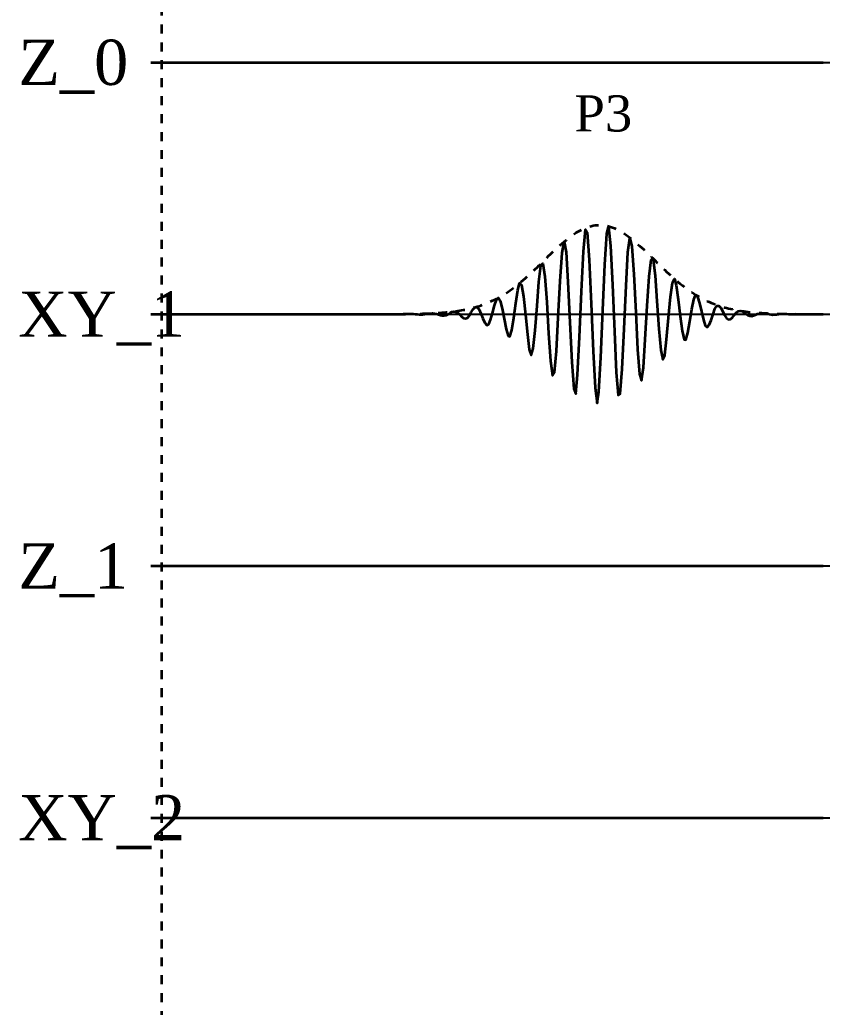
# Model space of a CAD drawing. Header units: metres. Extents: x -10 to 187, y -30 to 275.
# Drawn here: x -10.2 to 52.4, y 124.8 to 201.8 of the extents above; entities that cross this region are included whole.
import ezdxf
from ezdxf.enums import TextEntityAlignment as Align

# ---------------------------------------------------------------- set-up
doc = ezdxf.new("R2010")
doc.units = ezdxf.units.M
doc.linetypes.add('JIS_02_0.7', pattern=[1.4, 0.7, -0.7])
doc.layers.add('BASE', color=8, linetype='Continuous', lineweight=25)
doc.layers.add('WAVE', color=7, linetype='Continuous', lineweight=35)
doc.layers.add('TEXT', color=7, linetype='Continuous')
doc.styles.add('TNR', font='Times New Roman.ttf')

msp = doc.modelspace()

# ---------------------------------------------------------------- linework, layer by layer
at = {"layer": 'BASE', "linetype": 'JIS_02_0.7', "lineweight": 35, "flags": 128}
msp.add_lwpolyline([(0.861, 8.957), (0.861, 244.15)], dxfattribs=at)
at = {"layer": 'BASE', "lineweight": 25, "flags": 128}
for points in [[(0, 198.499), (0.861, 198.499)], [(0.861, 198.499), (121.412, 198.499)], [(0, 178.851), (0.861, 178.851)], [(0.861, 178.851), (121.412, 178.851)], [(0, 159.203), (0.861, 159.203)], [(0.861, 159.203), (121.412, 159.203)], [(0, 139.556), (0.861, 139.556)], [(0.861, 139.556), (121.412, 139.556)]]:
    msp.add_lwpolyline(points, dxfattribs=at)
at = {"layer": 'BASE', "lineweight": 35, "flags": 128}
for points in [[(0, 198.499), (0.861, 198.499)], [(0, 178.851), (0.861, 178.851)], [(0, 159.203), (0.861, 159.203)], [(0, 139.556), (0.861, 139.556)]]:
    msp.add_lwpolyline(points, dxfattribs=at)
at = {"layer": 'WAVE', "lineweight": 35, "flags": 128}
for points in [[(0.861, 198.499), (1.012, 198.499), (1.163, 198.499), (1.314, 198.499), (1.465, 198.499), (1.615, 198.499), (1.766, 198.499), (1.917, 198.499), (2.068, 198.499), (2.219, 198.499), (2.37, 198.499), (2.521, 198.499), (2.672, 198.499), (2.822, 198.499), (2.973, 198.499), (3.124, 198.499), (3.275, 198.499), (3.426, 198.499), (3.577, 198.499), (3.728, 198.499), (3.879, 198.499), (4.03, 198.499), (4.18, 198.499), (4.331, 198.499), (4.482, 198.499), (4.633, 198.499), (4.784, 198.499), (4.935, 198.499), (5.086, 198.499), (5.237, 198.499), (5.387, 198.499), (5.538, 198.499), (5.689, 198.499), (5.84, 198.499), (5.991, 198.499), (6.142, 198.499), (6.293, 198.499), (6.444, 198.499), (6.594, 198.499), (6.745, 198.499), (6.896, 198.499), (7.047, 198.499), (7.198, 198.499), (7.349, 198.499), (7.5, 198.499), (7.651, 198.499), (7.801, 198.499), (7.952, 198.499), (8.103, 198.499), (8.254, 198.499), (8.405, 198.499), (8.556, 198.499), (8.707, 198.499), (8.858, 198.499), (9.008, 198.499), (9.159, 198.499), (9.31, 198.499), (9.461, 198.499), (9.612, 198.499), (9.763, 198.499), (9.914, 198.499), (10.065, 198.499), (10.215, 198.499), (10.366, 198.499), (10.517, 198.499), (10.668, 198.499), (10.819, 198.499), (10.97, 198.499), (11.121, 198.499), (11.272, 198.499), (11.423, 198.499), (11.573, 198.499), (11.724, 198.499), (11.875, 198.499), (12.026, 198.499), (12.177, 198.499), (12.328, 198.499), (12.479, 198.499), (12.63, 198.499), (12.78, 198.499), (12.931, 198.499), (13.082, 198.499), (13.233, 198.499), (13.384, 198.499), (13.535, 198.499), (13.686, 198.499), (13.837, 198.499), (13.987, 198.499), (14.138, 198.499), (14.289, 198.499), (14.44, 198.499), (14.591, 198.499), (14.742, 198.499), (14.893, 198.499), (15.044, 198.499), (15.194, 198.499), (15.345, 198.499), (15.496, 198.499), (15.647, 198.499), (15.798, 198.499), (15.949, 198.499), (16.1, 198.499), (16.251, 198.499), (16.401, 198.499), (16.552, 198.499), (16.703, 198.499), (16.854, 198.499), (17.005, 198.499), (17.156, 198.499), (17.307, 198.499), (17.458, 198.499), (17.608, 198.499), (17.759, 198.499), (17.91, 198.499), (18.061, 198.499), (18.212, 198.499), (18.363, 198.499), (18.514, 198.499), (18.665, 198.499), (18.815, 198.499), (18.966, 198.499), (19.117, 198.499), (19.268, 198.499), (19.419, 198.499), (19.57, 198.499), (19.721, 198.499), (19.872, 198.499), (20.023, 198.499), (20.173, 198.499), (20.324, 198.499), (20.475, 198.499), (20.626, 198.499), (20.777, 198.499), (20.928, 198.499), (21.079, 198.499), (21.23, 198.499), (21.38, 198.499), (21.531, 198.499), (21.682, 198.499), (21.833, 198.499), (21.984, 198.499), (22.135, 198.499), (22.286, 198.499), (22.437, 198.499), (22.587, 198.499), (22.738, 198.499), (22.889, 198.499), (23.04, 198.499), (23.191, 198.499), (23.342, 198.499), (23.493, 198.499), (23.644, 198.499), (23.794, 198.499), (23.945, 198.499), (24.096, 198.499), (24.247, 198.499), (24.398, 198.499), (24.549, 198.499), (24.7, 198.499), (24.851, 198.499), (25.001, 198.499), (25.152, 198.499), (25.303, 198.499), (25.454, 198.499), (25.605, 198.499), (25.756, 198.499), (25.907, 198.499), (26.058, 198.499), (26.208, 198.499), (26.359, 198.499), (26.51, 198.499), (26.661, 198.499), (26.812, 198.499), (26.963, 198.499), (27.114, 198.499), (27.265, 198.499), (27.416, 198.499), (27.566, 198.499), (27.717, 198.499), (27.868, 198.499), (28.019, 198.499), (28.17, 198.499), (28.321, 198.499), (28.472, 198.499), (28.623, 198.499), (28.773, 198.499), (28.924, 198.499), (29.075, 198.499), (29.226, 198.499), (29.377, 198.499), (29.528, 198.499), (29.679, 198.499), (29.83, 198.499), (29.98, 198.499), (30.131, 198.499), (30.282, 198.499), (30.433, 198.499), (30.584, 198.499), (30.735, 198.499), (30.886, 198.499), (31.037, 198.499), (31.187, 198.499), (31.338, 198.499), (31.489, 198.499), (31.64, 198.499), (31.791, 198.499), (31.942, 198.499), (32.093, 198.499), (32.244, 198.499), (32.394, 198.499), (32.545, 198.499), (32.696, 198.499), (32.847, 198.499), (32.998, 198.499), (33.149, 198.499), (33.3, 198.499), (33.451, 198.499), (33.601, 198.499), (33.752, 198.499), (33.903, 198.499), (34.054, 198.499), (34.205, 198.499), (34.356, 198.499), (34.507, 198.499), (34.658, 198.499), (34.809, 198.499), (34.959, 198.499), (35.11, 198.499), (35.261, 198.499), (35.412, 198.499), (35.563, 198.499), (35.714, 198.499), (35.865, 198.499), (36.016, 198.499), (36.166, 198.499), (36.317, 198.499), (36.468, 198.499), (36.619, 198.499), (36.77, 198.499), (36.921, 198.499), (37.072, 198.499), (37.223, 198.499), (37.373, 198.499), (37.524, 198.499), (37.675, 198.499), (37.826, 198.499), (37.977, 198.499), (38.128, 198.499), (38.279, 198.499), (38.43, 198.499), (38.58, 198.499), (38.731, 198.499), (38.882, 198.499), (39.033, 198.499), (39.184, 198.499), (39.335, 198.499), (39.486, 198.499), (39.637, 198.499), (39.787, 198.499), (39.938, 198.499), (40.089, 198.499), (40.24, 198.499), (40.391, 198.499), (40.542, 198.499), (40.693, 198.499), (40.844, 198.499), (40.994, 198.499), (41.145, 198.499), (41.296, 198.499), (41.447, 198.499), (41.598, 198.499), (41.749, 198.499), (41.9, 198.499), (42.051, 198.499), (42.202, 198.499), (42.352, 198.499), (42.503, 198.499), (42.654, 198.499), (42.805, 198.499), (42.956, 198.499), (43.107, 198.499), (43.258, 198.499), (43.409, 198.499), (43.559, 198.499), (43.71, 198.499), (43.861, 198.499), (44.012, 198.499), (44.163, 198.499), (44.314, 198.499), (44.465, 198.499), (44.616, 198.499), (44.766, 198.499), (44.917, 198.499), (45.068, 198.499), (45.219, 198.499), (45.37, 198.499), (45.521, 198.499), (45.672, 198.499), (45.823, 198.499), (45.973, 198.499), (46.124, 198.499), (46.275, 198.499), (46.426, 198.499), (46.577, 198.499), (46.728, 198.499), (46.879, 198.499), (47.03, 198.499), (47.18, 198.499), (47.331, 198.499), (47.482, 198.499), (47.633, 198.499), (47.784, 198.499), (47.935, 198.499), (48.086, 198.499), (48.237, 198.499), (48.387, 198.499), (48.538, 198.499), (48.689, 198.499), (48.84, 198.499), (48.991, 198.499), (49.142, 198.499), (49.293, 198.499), (49.444, 198.499), (49.594, 198.499), (49.745, 198.499), (49.896, 198.499), (50.047, 198.499), (50.198, 198.499), (50.349, 198.499), (50.5, 198.499), (50.651, 198.499), (50.802, 198.499), (50.952, 198.499), (51.103, 198.499), (51.254, 198.499), (51.405, 198.499), (51.556, 198.499), (51.707, 198.499), (51.858, 198.499), (52.009, 198.499), (52.159, 198.499), (52.31, 198.499), (52.461, 198.499)], [(0.861, 178.851), (1.012, 178.851), (1.163, 178.851), (1.314, 178.851), (1.465, 178.851), (1.615, 178.851), (1.766, 178.851), (1.917, 178.851), (2.068, 178.851), (2.219, 178.851), (2.37, 178.851), (2.521, 178.851), (2.672, 178.851), (2.822, 178.851), (2.973, 178.851), (3.124, 178.851), (3.275, 178.851), (3.426, 178.851), (3.577, 178.851), (3.728, 178.851), (3.879, 178.851), (4.03, 178.851), (4.18, 178.851), (4.331, 178.851), (4.482, 178.851), (4.633, 178.851), (4.784, 178.851), (4.935, 178.851), (5.086, 178.851), (5.237, 178.851), (5.387, 178.851), (5.538, 178.851), (5.689, 178.851), (5.84, 178.851), (5.991, 178.851), (6.142, 178.851), (6.293, 178.851), (6.444, 178.851), (6.594, 178.851), (6.745, 178.851), (6.896, 178.851), (7.047, 178.851), (7.198, 178.851), (7.349, 178.851), (7.5, 178.851), (7.651, 178.851), (7.801, 178.851), (7.952, 178.851), (8.103, 178.851), (8.254, 178.851), (8.405, 178.851), (8.556, 178.851), (8.707, 178.851), (8.858, 178.851), (9.008, 178.851), (9.159, 178.851), (9.31, 178.851), (9.461, 178.851), (9.612, 178.851), (9.763, 178.851), (9.914, 178.851), (10.065, 178.851), (10.215, 178.851), (10.366, 178.851), (10.517, 178.851), (10.668, 178.851), (10.819, 178.851), (10.97, 178.851), (11.121, 178.851), (11.272, 178.851), (11.423, 178.851), (11.573, 178.851), (11.724, 178.851), (11.875, 178.851), (12.026, 178.851), (12.177, 178.851), (12.328, 178.851), (12.479, 178.851), (12.63, 178.851), (12.78, 178.851), (12.931, 178.851), (13.082, 178.851), (13.233, 178.851), (13.384, 178.851), (13.535, 178.851), (13.686, 178.851), (13.837, 178.851), (13.987, 178.851), (14.138, 178.851), (14.289, 178.851), (14.44, 178.851), (14.591, 178.851), (14.742, 178.851), (14.893, 178.851), (15.044, 178.851), (15.194, 178.851), (15.345, 178.851), (15.496, 178.851), (15.647, 178.851), (15.798, 178.851), (15.949, 178.851), (16.1, 178.851), (16.251, 178.851), (16.401, 178.851), (16.552, 178.851), (16.703, 178.851), (16.854, 178.851), (17.005, 178.851), (17.156, 178.851), (17.307, 178.851), (17.458, 178.851), (17.608, 178.851), (17.759, 178.851), (17.91, 178.851), (18.061, 178.851), (18.212, 178.852), (18.363, 178.852), (18.514, 178.853), (18.665, 178.853), (18.815, 178.852), (18.966, 178.85), (19.117, 178.847), (19.268, 178.845), (19.419, 178.844), (19.57, 178.846), (19.721, 178.85), (19.872, 178.856), (20.023, 178.862), (20.173, 178.867), (20.324, 178.867), (20.475, 178.861), (20.626, 178.85), (20.777, 178.836), (20.928, 178.823), (21.079, 178.817), (21.23, 178.821), (21.38, 178.837), (21.531, 178.861), (21.682, 178.889), (21.833, 178.91), (21.984, 178.916), (22.135, 178.901), (22.286, 178.866), (22.437, 178.816), (22.587, 178.768), (22.738, 178.736), (22.889, 178.736), (23.04, 178.775), (23.191, 178.849), (23.342, 178.939), (23.493, 179.019), (23.644, 179.059), (23.794, 179.037), (23.945, 178.949), (24.096, 178.81), (24.247, 178.658), (24.398, 178.54), (24.549, 178.503), (24.7, 178.574), (24.851, 178.75), (25.001, 178.991), (25.152, 179.229), (25.303, 179.385), (25.454, 179.392), (25.605, 179.223), (25.756, 178.905), (25.907, 178.517), (26.058, 178.175), (26.208, 177.999), (26.359, 178.071), (26.51, 178.408), (26.661, 178.937), (26.812, 179.517), (26.963, 179.965), (27.114, 180.119), (27.265, 179.887), (27.416, 179.292), (27.566, 178.478), (27.717, 177.677), (27.868, 177.148), (28.019, 177.096), (28.17, 177.594), (28.321, 178.55), (28.472, 179.711), (28.623, 180.732), (28.773, 181.272), (28.924, 181.108), (29.075, 180.218), (29.226, 178.808), (29.377, 177.272), (29.528, 176.082), (29.679, 175.644), (29.83, 176.166), (29.98, 177.57), (30.131, 179.492), (30.282, 181.375), (30.433, 182.627), (30.584, 182.809), (30.735, 181.783), (30.886, 179.778), (31.037, 177.348), (31.187, 175.218), (31.338, 174.065), (31.489, 174.307), (31.64, 175.954), (31.791, 178.58), (31.942, 181.43), (32.093, 183.641), (32.244, 184.502), (32.394, 183.687), (32.545, 181.369), (32.696, 178.193), (32.847, 175.094), (32.998, 173.019), (33.149, 172.633), (33.3, 174.109), (33.451, 177.054), (33.601, 180.614), (33.752, 183.728), (33.903, 185.445), (34.054, 185.22), (34.205, 183.088), (34.356, 179.663), (34.507, 175.96), (34.658, 173.087), (34.809, 171.912), (34.959, 172.793), (35.11, 175.472), (35.261, 179.147), (35.412, 182.719), (35.563, 185.125), (35.714, 185.656), (35.865, 184.175), (36.016, 181.147), (36.166, 177.494), (36.317, 174.308), (36.468, 172.523), (36.619, 172.635), (36.77, 174.564), (36.921, 177.692), (37.072, 181.062), (37.223, 183.675), (37.373, 184.788), (37.524, 184.131), (37.675, 181.965), (37.826, 178.986), (37.977, 176.103), (38.128, 174.153), (38.279, 173.662), (38.43, 174.697), (38.58, 176.877), (38.731, 179.503), (38.882, 181.785), (39.033, 183.082), (39.184, 183.077), (39.335, 181.857), (39.486, 179.857), (39.637, 177.709), (39.787, 176.046), (39.938, 175.312), (40.089, 175.648), (40.24, 176.874), (40.391, 178.564), (40.542, 180.193), (40.693, 181.298), (40.844, 181.607), (40.994, 181.103), (41.145, 180.005), (41.296, 178.684), (41.447, 177.54), (41.598, 176.882), (41.749, 176.851), (41.9, 177.389), (42.051, 178.284), (42.202, 179.242), (42.352, 179.983), (42.503, 180.32), (42.654, 180.203), (42.805, 179.718), (42.956, 179.047), (43.107, 178.403), (43.258, 177.965), (43.409, 177.832), (43.559, 178.003), (43.71, 178.389), (43.861, 178.854), (44.012, 179.255), (44.163, 179.488), (44.314, 179.509), (44.465, 179.344), (44.616, 179.064), (44.766, 178.765), (44.917, 178.535), (45.068, 178.428), (45.219, 178.455), (45.37, 178.589), (45.521, 178.774), (45.672, 178.952), (45.823, 179.073), (45.973, 179.112), (46.124, 179.072), (46.275, 178.977), (46.426, 178.864), (46.577, 178.766), (46.728, 178.709), (46.879, 178.702), (47.03, 178.737), (47.18, 178.798), (47.331, 178.862), (47.482, 178.911), (47.633, 178.934), (47.784, 178.93), (47.935, 178.905), (48.086, 178.87), (48.237, 178.836), (48.387, 178.814), (48.538, 178.806), (48.689, 178.812), (48.84, 178.828), (48.991, 178.847), (49.142, 178.863), (49.293, 178.872), (49.444, 178.873), (49.594, 178.868), (49.745, 178.859), (49.896, 178.851), (50.047, 178.844), (50.198, 178.841), (50.349, 178.842), (50.5, 178.845), (50.651, 178.849), (50.802, 178.852), (50.952, 178.854), (51.103, 178.855), (51.254, 178.854), (51.405, 178.853), (51.556, 178.851), (51.707, 178.851), (51.858, 178.85), (52.009, 178.851), (52.159, 178.851), (52.31, 178.851), (52.461, 178.851)], [(0.861, 159.203), (1.012, 159.203), (1.163, 159.203), (1.314, 159.203), (1.465, 159.203), (1.615, 159.203), (1.766, 159.203), (1.917, 159.203), (2.068, 159.203), (2.219, 159.203), (2.37, 159.203), (2.521, 159.203), (2.672, 159.203), (2.822, 159.203), (2.973, 159.203), (3.124, 159.203), (3.275, 159.203), (3.426, 159.203), (3.577, 159.203), (3.728, 159.203), (3.879, 159.203), (4.03, 159.203), (4.18, 159.203), (4.331, 159.203), (4.482, 159.203), (4.633, 159.203), (4.784, 159.203), (4.935, 159.203), (5.086, 159.203), (5.237, 159.203), (5.387, 159.203), (5.538, 159.203), (5.689, 159.203), (5.84, 159.203), (5.991, 159.203), (6.142, 159.203), (6.293, 159.203), (6.444, 159.203), (6.594, 159.203), (6.745, 159.203), (6.896, 159.203), (7.047, 159.203), (7.198, 159.203), (7.349, 159.203), (7.5, 159.203), (7.651, 159.203), (7.801, 159.203), (7.952, 159.203), (8.103, 159.203), (8.254, 159.203), (8.405, 159.203), (8.556, 159.203), (8.707, 159.203), (8.858, 159.203), (9.008, 159.203), (9.159, 159.203), (9.31, 159.203), (9.461, 159.203), (9.612, 159.203), (9.763, 159.203), (9.914, 159.203), (10.065, 159.203), (10.215, 159.203), (10.366, 159.203), (10.517, 159.203), (10.668, 159.203), (10.819, 159.203), (10.97, 159.203), (11.121, 159.203), (11.272, 159.203), (11.423, 159.203), (11.573, 159.203), (11.724, 159.203), (11.875, 159.203), (12.026, 159.203), (12.177, 159.203), (12.328, 159.203), (12.479, 159.203), (12.63, 159.203), (12.78, 159.203), (12.931, 159.203), (13.082, 159.203), (13.233, 159.203), (13.384, 159.203), (13.535, 159.203), (13.686, 159.203), (13.837, 159.203), (13.987, 159.203), (14.138, 159.203), (14.289, 159.203), (14.44, 159.203), (14.591, 159.203), (14.742, 159.203), (14.893, 159.203), (15.044, 159.203), (15.194, 159.203), (15.345, 159.203), (15.496, 159.203), (15.647, 159.203), (15.798, 159.203), (15.949, 159.203), (16.1, 159.203), (16.251, 159.203), (16.401, 159.203), (16.552, 159.203), (16.703, 159.203), (16.854, 159.203), (17.005, 159.203), (17.156, 159.203), (17.307, 159.203), (17.458, 159.203), (17.608, 159.203), (17.759, 159.203), (17.91, 159.203), (18.061, 159.203), (18.212, 159.203), (18.363, 159.203), (18.514, 159.203), (18.665, 159.203), (18.815, 159.203), (18.966, 159.203), (19.117, 159.203), (19.268, 159.203), (19.419, 159.203), (19.57, 159.203), (19.721, 159.203), (19.872, 159.203), (20.023, 159.203), (20.173, 159.203), (20.324, 159.203), (20.475, 159.203), (20.626, 159.203), (20.777, 159.203), (20.928, 159.203), (21.079, 159.203), (21.23, 159.203), (21.38, 159.203), (21.531, 159.203), (21.682, 159.203), (21.833, 159.203), (21.984, 159.203), (22.135, 159.203), (22.286, 159.203), (22.437, 159.203), (22.587, 159.203), (22.738, 159.203), (22.889, 159.203), (23.04, 159.203), (23.191, 159.203), (23.342, 159.203), (23.493, 159.203), (23.644, 159.203), (23.794, 159.203), (23.945, 159.203), (24.096, 159.203), (24.247, 159.203), (24.398, 159.203), (24.549, 159.203), (24.7, 159.203), (24.851, 159.203), (25.001, 159.203), (25.152, 159.203), (25.303, 159.203), (25.454, 159.203), (25.605, 159.203), (25.756, 159.203), (25.907, 159.203), (26.058, 159.203), (26.208, 159.203), (26.359, 159.203), (26.51, 159.203), (26.661, 159.203), (26.812, 159.203), (26.963, 159.203), (27.114, 159.203), (27.265, 159.203), (27.416, 159.203), (27.566, 159.203), (27.717, 159.203), (27.868, 159.203), (28.019, 159.203), (28.17, 159.203), (28.321, 159.203), (28.472, 159.203), (28.623, 159.203), (28.773, 159.203), (28.924, 159.203), (29.075, 159.203), (29.226, 159.203), (29.377, 159.203), (29.528, 159.203), (29.679, 159.203), (29.83, 159.203), (29.98, 159.203), (30.131, 159.203), (30.282, 159.203), (30.433, 159.203), (30.584, 159.203), (30.735, 159.203), (30.886, 159.203), (31.037, 159.203), (31.187, 159.203), (31.338, 159.203), (31.489, 159.203), (31.64, 159.203), (31.791, 159.203), (31.942, 159.203), (32.093, 159.203), (32.244, 159.203), (32.394, 159.203), (32.545, 159.203), (32.696, 159.203), (32.847, 159.203), (32.998, 159.203), (33.149, 159.203), (33.3, 159.203), (33.451, 159.203), (33.601, 159.203), (33.752, 159.203), (33.903, 159.203), (34.054, 159.203), (34.205, 159.203), (34.356, 159.203), (34.507, 159.203), (34.658, 159.203), (34.809, 159.203), (34.959, 159.203), (35.11, 159.203), (35.261, 159.203), (35.412, 159.203), (35.563, 159.203), (35.714, 159.203), (35.865, 159.203), (36.016, 159.203), (36.166, 159.203), (36.317, 159.203), (36.468, 159.203), (36.619, 159.203), (36.77, 159.203), (36.921, 159.203), (37.072, 159.203), (37.223, 159.203), (37.373, 159.203), (37.524, 159.203), (37.675, 159.203), (37.826, 159.203), (37.977, 159.203), (38.128, 159.203), (38.279, 159.203), (38.43, 159.203), (38.58, 159.203), (38.731, 159.203), (38.882, 159.203), (39.033, 159.203), (39.184, 159.203), (39.335, 159.203), (39.486, 159.203), (39.637, 159.203), (39.787, 159.203), (39.938, 159.203), (40.089, 159.203), (40.24, 159.203), (40.391, 159.203), (40.542, 159.203), (40.693, 159.203), (40.844, 159.203), (40.994, 159.203), (41.145, 159.203), (41.296, 159.203), (41.447, 159.203), (41.598, 159.203), (41.749, 159.203), (41.9, 159.203), (42.051, 159.203), (42.202, 159.203), (42.352, 159.203), (42.503, 159.203), (42.654, 159.203), (42.805, 159.203), (42.956, 159.203), (43.107, 159.203), (43.258, 159.203), (43.409, 159.203), (43.559, 159.203), (43.71, 159.203), (43.861, 159.203), (44.012, 159.203), (44.163, 159.203), (44.314, 159.203), (44.465, 159.203), (44.616, 159.203), (44.766, 159.203), (44.917, 159.203), (45.068, 159.203), (45.219, 159.203), (45.37, 159.203), (45.521, 159.203), (45.672, 159.203), (45.823, 159.203), (45.973, 159.203), (46.124, 159.203), (46.275, 159.203), (46.426, 159.203), (46.577, 159.203), (46.728, 159.203), (46.879, 159.203), (47.03, 159.203), (47.18, 159.203), (47.331, 159.203), (47.482, 159.203), (47.633, 159.203), (47.784, 159.203), (47.935, 159.203), (48.086, 159.203), (48.237, 159.203), (48.387, 159.203), (48.538, 159.203), (48.689, 159.203), (48.84, 159.203), (48.991, 159.203), (49.142, 159.203), (49.293, 159.203), (49.444, 159.203), (49.594, 159.203), (49.745, 159.203), (49.896, 159.203), (50.047, 159.203), (50.198, 159.203), (50.349, 159.203), (50.5, 159.203), (50.651, 159.203), (50.802, 159.203), (50.952, 159.203), (51.103, 159.203), (51.254, 159.203), (51.405, 159.203), (51.556, 159.203), (51.707, 159.203), (51.858, 159.203), (52.009, 159.203), (52.159, 159.203), (52.31, 159.203), (52.461, 159.203)], [(0.861, 139.556), (1.012, 139.556), (1.163, 139.556), (1.314, 139.556), (1.465, 139.556), (1.615, 139.556), (1.766, 139.556), (1.917, 139.556), (2.068, 139.556), (2.219, 139.556), (2.37, 139.556), (2.521, 139.556), (2.672, 139.556), (2.822, 139.556), (2.973, 139.556), (3.124, 139.556), (3.275, 139.556), (3.426, 139.556), (3.577, 139.556), (3.728, 139.556), (3.879, 139.556), (4.03, 139.556), (4.18, 139.556), (4.331, 139.556), (4.482, 139.556), (4.633, 139.556), (4.784, 139.556), (4.935, 139.556), (5.086, 139.556), (5.237, 139.556), (5.387, 139.556), (5.538, 139.556), (5.689, 139.556), (5.84, 139.556), (5.991, 139.556), (6.142, 139.556), (6.293, 139.556), (6.444, 139.556), (6.594, 139.556), (6.745, 139.556), (6.896, 139.556), (7.047, 139.556), (7.198, 139.556), (7.349, 139.556), (7.5, 139.556), (7.651, 139.556), (7.801, 139.556), (7.952, 139.556), (8.103, 139.556), (8.254, 139.556), (8.405, 139.556), (8.556, 139.556), (8.707, 139.556), (8.858, 139.556), (9.008, 139.556), (9.159, 139.556), (9.31, 139.556), (9.461, 139.556), (9.612, 139.556), (9.763, 139.556), (9.914, 139.556), (10.065, 139.556), (10.215, 139.556), (10.366, 139.556), (10.517, 139.556), (10.668, 139.556), (10.819, 139.556), (10.97, 139.556), (11.121, 139.556), (11.272, 139.556), (11.423, 139.556), (11.573, 139.556), (11.724, 139.556), (11.875, 139.556), (12.026, 139.556), (12.177, 139.556), (12.328, 139.556), (12.479, 139.556), (12.63, 139.556), (12.78, 139.556), (12.931, 139.556), (13.082, 139.556), (13.233, 139.556), (13.384, 139.556), (13.535, 139.556), (13.686, 139.556), (13.837, 139.556), (13.987, 139.556), (14.138, 139.556), (14.289, 139.556), (14.44, 139.556), (14.591, 139.556), (14.742, 139.556), (14.893, 139.556), (15.044, 139.556), (15.194, 139.556), (15.345, 139.556), (15.496, 139.556), (15.647, 139.556), (15.798, 139.556), (15.949, 139.556), (16.1, 139.556), (16.251, 139.556), (16.401, 139.556), (16.552, 139.556), (16.703, 139.556), (16.854, 139.556), (17.005, 139.556), (17.156, 139.556), (17.307, 139.556), (17.458, 139.556), (17.608, 139.556), (17.759, 139.556), (17.91, 139.556), (18.061, 139.556), (18.212, 139.556), (18.363, 139.556), (18.514, 139.556), (18.665, 139.556), (18.815, 139.556), (18.966, 139.556), (19.117, 139.556), (19.268, 139.556), (19.419, 139.556), (19.57, 139.556), (19.721, 139.556), (19.872, 139.556), (20.023, 139.556), (20.173, 139.556), (20.324, 139.556), (20.475, 139.556), (20.626, 139.556), (20.777, 139.556), (20.928, 139.556), (21.079, 139.556), (21.23, 139.556), (21.38, 139.556), (21.531, 139.556), (21.682, 139.556), (21.833, 139.556), (21.984, 139.556), (22.135, 139.556), (22.286, 139.556), (22.437, 139.556), (22.587, 139.556), (22.738, 139.556), (22.889, 139.556), (23.04, 139.556), (23.191, 139.556), (23.342, 139.556), (23.493, 139.556), (23.644, 139.556), (23.794, 139.556), (23.945, 139.556), (24.096, 139.556), (24.247, 139.556), (24.398, 139.556), (24.549, 139.556), (24.7, 139.556), (24.851, 139.556), (25.001, 139.556), (25.152, 139.556), (25.303, 139.556), (25.454, 139.556), (25.605, 139.556), (25.756, 139.556), (25.907, 139.556), (26.058, 139.556), (26.208, 139.556), (26.359, 139.556), (26.51, 139.556), (26.661, 139.556), (26.812, 139.556), (26.963, 139.556), (27.114, 139.556), (27.265, 139.556), (27.416, 139.556), (27.566, 139.556), (27.717, 139.556), (27.868, 139.556), (28.019, 139.556), (28.17, 139.556), (28.321, 139.556), (28.472, 139.556), (28.623, 139.556), (28.773, 139.556), (28.924, 139.556), (29.075, 139.556), (29.226, 139.556), (29.377, 139.556), (29.528, 139.556), (29.679, 139.556), (29.83, 139.556), (29.98, 139.556), (30.131, 139.556), (30.282, 139.556), (30.433, 139.556), (30.584, 139.556), (30.735, 139.556), (30.886, 139.556), (31.037, 139.556), (31.187, 139.556), (31.338, 139.556), (31.489, 139.556), (31.64, 139.556), (31.791, 139.556), (31.942, 139.556), (32.093, 139.556), (32.244, 139.556), (32.394, 139.556), (32.545, 139.556), (32.696, 139.556), (32.847, 139.556), (32.998, 139.556), (33.149, 139.556), (33.3, 139.556), (33.451, 139.556), (33.601, 139.556), (33.752, 139.556), (33.903, 139.556), (34.054, 139.556), (34.205, 139.556), (34.356, 139.556), (34.507, 139.556), (34.658, 139.556), (34.809, 139.556), (34.959, 139.556), (35.11, 139.556), (35.261, 139.556), (35.412, 139.556), (35.563, 139.556), (35.714, 139.556), (35.865, 139.556), (36.016, 139.556), (36.166, 139.556), (36.317, 139.556), (36.468, 139.556), (36.619, 139.556), (36.77, 139.556), (36.921, 139.556), (37.072, 139.556), (37.223, 139.556), (37.373, 139.556), (37.524, 139.556), (37.675, 139.556), (37.826, 139.556), (37.977, 139.556), (38.128, 139.556), (38.279, 139.556), (38.43, 139.556), (38.58, 139.556), (38.731, 139.556), (38.882, 139.556), (39.033, 139.556), (39.184, 139.556), (39.335, 139.556), (39.486, 139.556), (39.637, 139.556), (39.787, 139.556), (39.938, 139.556), (40.089, 139.556), (40.24, 139.556), (40.391, 139.556), (40.542, 139.556), (40.693, 139.556), (40.844, 139.556), (40.994, 139.556), (41.145, 139.556), (41.296, 139.556), (41.447, 139.556), (41.598, 139.556), (41.749, 139.556), (41.9, 139.556), (42.051, 139.556), (42.202, 139.556), (42.352, 139.556), (42.503, 139.556), (42.654, 139.556), (42.805, 139.556), (42.956, 139.556), (43.107, 139.556), (43.258, 139.556), (43.409, 139.556), (43.559, 139.556), (43.71, 139.556), (43.861, 139.556), (44.012, 139.556), (44.163, 139.556), (44.314, 139.556), (44.465, 139.556), (44.616, 139.556), (44.766, 139.556), (44.917, 139.556), (45.068, 139.556), (45.219, 139.556), (45.37, 139.556), (45.521, 139.556), (45.672, 139.556), (45.823, 139.556), (45.973, 139.556), (46.124, 139.556), (46.275, 139.556), (46.426, 139.556), (46.577, 139.556), (46.728, 139.556), (46.879, 139.556), (47.03, 139.556), (47.18, 139.556), (47.331, 139.556), (47.482, 139.556), (47.633, 139.556), (47.784, 139.556), (47.935, 139.556), (48.086, 139.556), (48.237, 139.556), (48.387, 139.556), (48.538, 139.556), (48.689, 139.556), (48.84, 139.556), (48.991, 139.556), (49.142, 139.556), (49.293, 139.556), (49.444, 139.556), (49.594, 139.556), (49.745, 139.556), (49.896, 139.556), (50.047, 139.556), (50.198, 139.556), (50.349, 139.556), (50.5, 139.556), (50.651, 139.556), (50.802, 139.556), (50.952, 139.556), (51.103, 139.556), (51.254, 139.556), (51.405, 139.556), (51.556, 139.556), (51.707, 139.556), (51.858, 139.556), (52.009, 139.556), (52.159, 139.556), (52.31, 139.556), (52.461, 139.556)]]:
    msp.add_lwpolyline(points, dxfattribs=at)
at = {"layer": 'WAVE', "linetype": 'JIS_02_0.7', "lineweight": 35, "flags": 128}
msp.add_lwpolyline([(18.212, 178.852), (18.363, 178.853), (18.514, 178.853), (18.665, 178.854), (18.815, 178.854), (18.966, 178.855), (19.117, 178.856), (19.268, 178.857), (19.419, 178.858), (19.57, 178.86), (19.721, 178.861), (19.872, 178.863), (20.023, 178.865), (20.173, 178.867), (20.324, 178.869), (20.475, 178.872), (20.626, 178.874), (20.777, 178.878), (20.928, 178.881), (21.079, 178.885), (21.23, 178.889), (21.38, 178.894), (21.531, 178.9), (21.682, 178.905), (21.833, 178.912), (21.984, 178.919), (22.135, 178.927), (22.286, 178.936), (22.437, 178.945), (22.587, 178.955), (22.738, 178.967), (22.889, 178.979), (23.04, 178.993), (23.191, 179.007), (23.342, 179.023), (23.493, 179.041), (23.644, 179.059), (23.794, 179.08), (23.945, 179.102), (24.096, 179.126), (24.247, 179.151), (24.398, 179.179), (24.549, 179.208), (24.7, 179.24), (24.851, 179.274), (25.001, 179.311), (25.152, 179.35), (25.303, 179.392), (25.454, 179.436), (25.605, 179.484), (25.756, 179.534), (25.907, 179.587), (26.058, 179.644), (26.208, 179.703), (26.359, 179.767), (26.51, 179.833), (26.661, 179.903), (26.812, 179.977), (26.963, 180.055), (27.114, 180.136), (27.265, 180.221), (27.416, 180.309), (27.566, 180.402), (27.717, 180.498), (27.868, 180.598), (28.019, 180.702), (28.17, 180.81), (28.321, 180.921), (28.472, 181.036), (28.623, 181.155), (28.773, 181.277), (28.924, 181.402), (29.075, 181.531), (29.226, 181.662), (29.377, 181.797), (29.528, 181.934), (29.679, 182.073), (29.83, 182.214), (29.98, 182.358), (30.131, 182.502), (30.282, 182.649), (30.433, 182.796), (30.584, 182.944), (30.735, 183.092), (30.886, 183.24), (31.037, 183.387), (31.187, 183.534), (31.338, 183.68), (31.489, 183.824), (31.64, 183.966), (31.791, 184.105), (31.942, 184.242), (32.093, 184.375), (32.244, 184.505), (32.394, 184.63), (32.545, 184.751), (32.696, 184.867), (32.847, 184.978), (32.998, 185.084), (33.149, 185.183), (33.3, 185.276), (33.451, 185.362), (33.601, 185.441), (33.752, 185.513), (33.903, 185.578), (34.054, 185.634), (34.205, 185.683), (34.356, 185.724), (34.507, 185.756), (34.658, 185.78), (34.809, 185.795), (34.959, 185.802), (35.11, 185.8), (35.261, 185.79), (35.412, 185.771), (35.563, 185.744), (35.714, 185.708), (35.865, 185.664), (36.016, 185.612), (36.166, 185.553), (36.317, 185.485), (36.468, 185.41), (36.619, 185.328), (36.77, 185.239), (36.921, 185.144), (37.072, 185.042), (37.223, 184.934), (37.373, 184.821), (37.524, 184.703), (37.675, 184.58), (37.826, 184.453), (37.977, 184.321), (38.128, 184.186), (38.279, 184.049), (38.43, 183.908), (38.58, 183.765), (38.731, 183.62), (38.882, 183.474), (39.033, 183.327), (39.184, 183.179), (39.335, 183.031), (39.486, 182.883), (39.637, 182.735), (39.787, 182.588), (39.938, 182.443), (40.089, 182.298), (40.24, 182.156), (40.391, 182.015), (40.542, 181.877), (40.693, 181.741), (40.844, 181.608), (40.994, 181.477), (41.145, 181.35), (41.296, 181.226), (41.447, 181.105), (41.598, 180.988), (41.749, 180.874), (41.9, 180.764), (42.051, 180.658), (42.202, 180.556), (42.352, 180.457), (42.503, 180.362), (42.654, 180.271), (42.805, 180.184), (42.956, 180.101), (43.107, 180.021), (43.258, 179.945), (43.409, 179.873), (43.559, 179.804), (43.71, 179.739), (43.861, 179.677), (44.012, 179.619), (44.163, 179.564), (44.314, 179.512), (44.465, 179.463), (44.616, 179.417), (44.766, 179.373), (44.917, 179.333), (45.068, 179.295), (45.219, 179.259), (45.37, 179.226), (45.521, 179.195), (45.672, 179.166), (45.823, 179.14), (45.973, 179.115), (46.124, 179.092), (46.275, 179.07), (46.426, 179.051), (46.577, 179.033), (46.728, 179.016), (46.879, 179.001), (47.03, 178.986), (47.18, 178.973), (47.331, 178.961), (47.482, 178.951), (47.633, 178.941), (47.784, 178.932), (47.935, 178.923), (48.086, 178.916), (48.237, 178.909), (48.387, 178.903), (48.538, 178.897), (48.689, 178.892), (48.84, 178.887), (48.991, 178.883), (49.142, 178.879), (49.293, 178.876), (49.444, 178.873), (49.594, 178.87), (49.745, 178.868), (49.896, 178.866), (50.047, 178.864), (50.198, 178.862), (50.349, 178.86), (50.5, 178.859), (50.651, 178.858), (50.802, 178.857), (50.952, 178.856), (51.103, 178.855), (51.254, 178.854), (51.405, 178.853), (51.556, 178.853), (51.707, 178.852), (51.858, 178.852), (52.009, 178.851), (52.159, 178.851)], dxfattribs=at)

# ---------------------------------------------------------------- texts
at = {"layer": 'TEXT', "style": 'TNR'}
for s, p in [('Z_0', (-10.353, 198.499)), ('XY_1', (-10.353, 178.851)), ('Z_1', (-10.353, 159.203)), ('XY_2', (-10.353, 139.556))]:
    msp.add_text(s, height=3.5278, dxfattribs=at).set_placement(p, align=Align.MIDDLE_LEFT)
msp.add_text('P3', height=2.8222, dxfattribs=at).set_placement((35.304, 192.258), align=Align.BOTTOM_CENTER)

doc.saveas('drawing.dxf')
